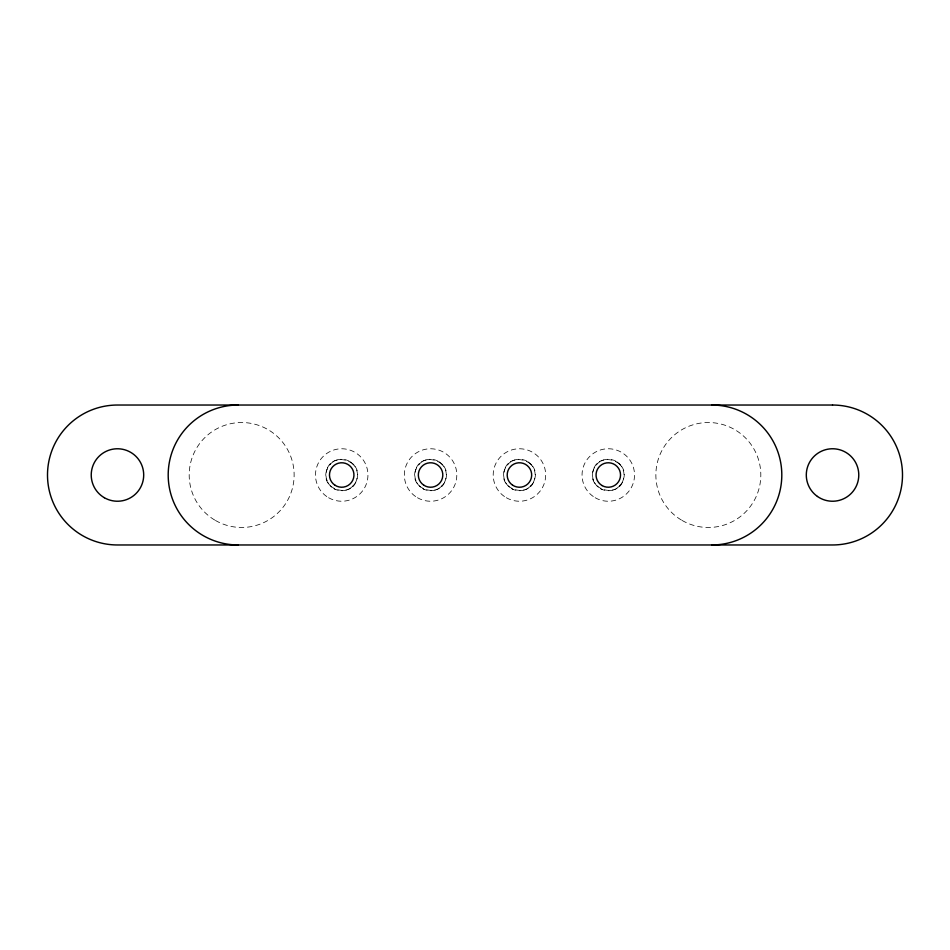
<?xml version="1.0" encoding="UTF-8"?>
<svg xmlns="http://www.w3.org/2000/svg" width="950" height="950" viewBox="0 0 950 950"><rect width="100%" height="100%" fill="white"/><g stroke="black" fill="none" stroke-linecap="round" stroke-linejoin="round"><path stroke-width="0.71" stroke-dasharray="4.75 3.56" d="M326.574 470.666C320.079 489.867 352.165 499.189 356.844 479.334C363.339 460.133 331.253 450.811 326.574 470.666L327.073 469.205M415.435 470.666C408.939 489.867 441.026 499.189 445.704 479.334C452.2 460.133 420.114 450.811 415.435 470.666L415.934 469.205M504.296 470.666C497.8 489.867 529.886 499.189 534.565 479.334C541.061 460.133 508.974 450.811 504.296 470.666L504.794 469.205M593.156 470.666C586.661 489.867 618.747 499.189 623.426 479.334C629.921 460.133 597.835 450.811 593.156 470.666L593.655 469.205M354.884 483.609L352.842 486.127M443.745 483.609L441.702 486.127M532.606 483.609L530.563 486.127M621.466 483.609L619.424 486.127M329.496 465.072L330.576 463.873M418.344 465.072L419.437 463.873M507.205 465.072L508.298 463.873M596.066 465.072L597.158 463.873M334.483 461.011L335.92 460.358M347.51 489.642L348.947 488.989M423.344 461.011L424.781 460.358M436.371 489.642L437.796 488.989M512.204 461.011L513.629 460.358M525.219 489.642L526.656 488.989M601.053 461.011L602.49 460.358M614.08 489.642L615.517 488.989M601.053 488.989L602.49 489.642M512.204 488.989L513.629 489.642M423.344 488.989L424.781 489.642M334.483 488.989L335.92 489.642M616.906 461.819L618.212 462.781M528.046 461.819L529.352 462.781M439.185 461.819L440.491 462.781M350.324 461.819L351.631 462.781M619.424 463.873L620.504 465.072M530.563 463.873L531.656 465.072M441.702 463.873L442.795 465.072M352.842 463.873L353.934 465.072M594.308 482.232L595.116 483.609M505.447 482.232L506.255 483.609M416.587 482.232L417.394 483.609M327.726 482.232L328.534 483.609M593.156 479.334L593.655 480.795M504.296 479.334L504.794 480.795M415.435 479.334L415.934 480.795M326.574 479.334L327.073 480.795M215.424 520.446A52.476 52.476 0 0 0 294.132 475A52.476 52.476 0 0 0 215.424 429.554A52.476 52.476 0 0 0 215.424 520.446M595.163 497.717A26.232 26.232 0 0 0 634.529 475A26.232 26.232 0 0 0 595.163 452.283A26.232 26.232 0 0 0 595.163 497.717M506.314 497.717A26.232 26.232 0 0 0 545.668 475A26.232 26.232 0 0 0 506.314 452.283A26.232 26.232 0 0 0 506.314 497.717M417.454 497.717A26.232 26.232 0 0 0 456.808 475A26.232 26.232 0 0 0 417.454 452.283A26.232 26.232 0 0 0 417.454 497.717M328.593 497.717A26.232 26.232 0 0 0 367.947 475A26.232 26.232 0 0 0 328.593 452.283A26.232 26.232 0 0 0 328.593 497.717M682.1 520.446A52.476 52.476 0 0 0 760.819 475A52.476 52.476 0 0 0 682.1 429.554A52.476 52.476 0 0 0 682.1 520.446M333.842 488.633A15.746 15.746 0 0 0 357.449 475A15.746 15.746 0 0 0 333.842 461.367A15.746 15.746 0 0 0 333.842 488.633M422.702 488.633A15.746 15.746 0 0 0 446.31 475A15.746 15.746 0 0 0 422.702 461.367A15.746 15.746 0 0 0 422.702 488.633M511.563 488.633A15.746 15.746 0 0 0 535.171 475A15.746 15.746 0 0 0 511.563 461.367A15.746 15.746 0 0 0 511.563 488.633M600.412 488.633A15.746 15.746 0 0 0 624.031 475A15.746 15.746 0 0 0 600.412 461.367A15.746 15.746 0 0 0 600.412 488.633"/><path stroke-width="1.43" d="M238.165 544.967A69.968 69.968 0 0 1 168.197 475A69.968 69.968 0 0 1 238.165 405.032M711.835 405.032A69.968 69.968 0 0 1 781.803 475A69.968 69.968 0 0 1 711.835 544.967M832.533 405.032L117.468 405.032A69.968 69.968 0 0 0 47.5 475A69.968 69.968 0 0 0 117.468 544.967L832.533 544.967A69.968 69.968 0 0 0 902.5 475A69.968 69.968 0 0 0 832.533 405.032M104.346 497.717A26.232 26.232 0 0 0 143.699 475A26.232 26.232 0 0 0 104.346 452.283A26.232 26.232 0 0 0 104.346 497.717M817.428 496.446A26.232 26.232 0 0 0 858.669 477.363A26.232 26.232 0 0 0 821.512 451.191A26.232 26.232 0 0 0 817.428 496.446M334.851 485.141A12.243 12.243 0 0 0 353.923 475.879A12.243 12.243 0 0 0 336.359 463.992A12.243 12.243 0 0 0 334.851 485.141M423.712 485.141A12.243 12.243 0 0 0 442.783 475.879A12.243 12.243 0 0 0 425.22 463.992A12.243 12.243 0 0 0 423.712 485.141M512.561 485.141A12.243 12.243 0 0 0 531.644 475.879A12.243 12.243 0 0 0 514.081 463.992A12.243 12.243 0 0 0 512.561 485.141M602.169 485.604A12.243 12.243 0 0 0 620.528 475A12.243 12.243 0 0 0 602.169 464.396A12.243 12.243 0 0 0 602.169 485.604"/></g></svg>
